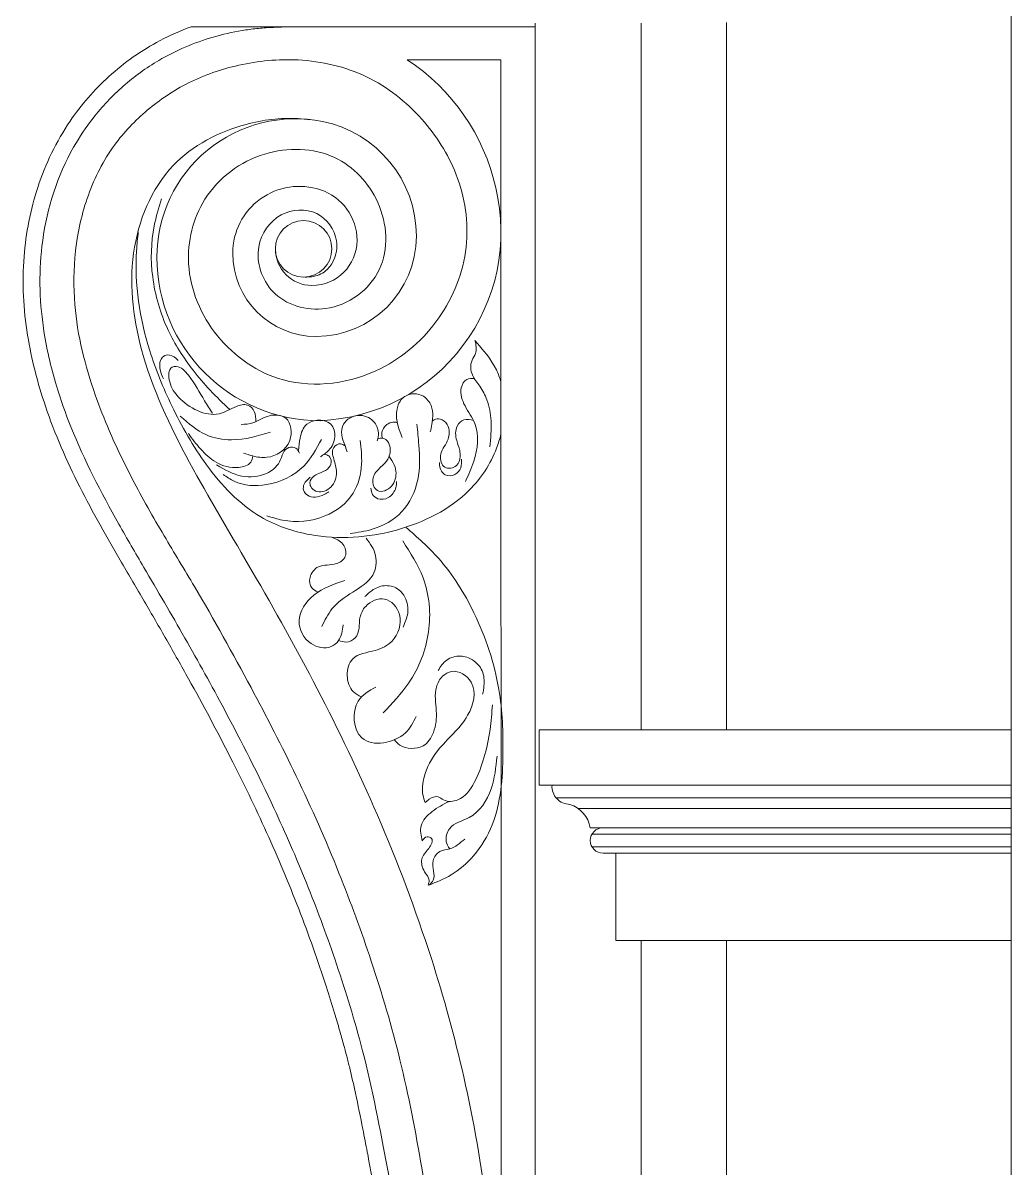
# Model space of a CAD drawing. Header units: millimetres. Extents: x -942 to 1387, y 0 to 1964.
# Drawn here: x 1154.7 to 1387.2, y 1086.2 to 1355.6 of the extents above; entities that cross this region are included whole.
import ezdxf

# ---------------------------------------------------------------- set-up
doc = ezdxf.new("R2010")
doc.units = ezdxf.units.MM
doc.layers.add('ceco.net 174', color=7, linetype='Continuous')

msp = doc.modelspace()

# ---------------------------------------------------------------- linework, layer by layer
at = {"layer": 'ceco.net 174', "lineweight": 5}
for p, q in [((1387.21, 0), (1387.21, 1500.52)), ((1275.21, 138), (1275.21, 1355.52)), ((1300.21, 1189.3), (1300.21, 1355.52)), ((1320.21, 1189.3), (1320.21, 1355.73)), ((1194.33, 1354.73), (1275.21, 1354.73)), ((1275.21, 807.93), (1275.21, 1354.73)), ((1245.1, 1346.93), (1267.18, 1346.93)), ((1267.18, 1346.93), (1267.22, 906.65)), ((1276.21, 1189.3), (1276.21, 1176.3)), ((1276.21, 1189.3), (1387.21, 1189.3)), ((1276.21, 1176.3), (1387.21, 1176.3)), ((1387.21, 1173.3), (1280.18, 1173.3)), ((1387.21, 1170.8), (1285.35, 1170.8)), ((1387.21, 1166.3), (1288.21, 1166.3)), ((1288.61, 1164.8), (1387.21, 1164.8)), ((1387.21, 1161.8), (1288.61, 1161.8)), ((1291.21, 1160.3), (1387.21, 1160.3)), ((1294.21, 1139.8), (1294.21, 1160.3)), ((1387.21, 1139.8), (1294.21, 1139.8)), ((1300.21, 138), (1300.21, 1139.8)), ((1320.21, 138), (1320.21, 1139.8))]:
    msp.add_line(p, q, dxfattribs=at)
msp.add_circle((1220.76, 1302.48), 6.65, dxfattribs=at)
for centre, radius, start, end in [((1218.78, 1306.43), 48.3, 12.4524, 56.9833), ((1218.78, 1300.51), 32.55, 78.6901, 180), ((1219.77, 1305.44), 27.52, 0, 78.6901), ((1219.77, 1301.49), 15.68, 71.5651, 180), ((1222.75, 1306.44), 44.44, 272.523, 13.539), ((1220.76, 1304.45), 12.56, 0, 71.5651), ((1222.73, 1304.45), 10.59, 270, 0), ((1223.71, 1305.44), 23.57, 270, 0), ((1223.71, 1301.49), 19.63, 180, 270), ((1222.73, 1302.48), 8.62, 180, 270), ((1224.7, 1300.51), 38.47, 180, 270), ((1283.4, 1176.01), 4.21, 175.9722, 270), ((1281.16, 1164.99), 7.17, 10.5539, 71.7347), ((1291.21, 1163.3), 3, 90, 270)]:
    msp.add_arc(centre, radius, start, end, dxfattribs=at)
for points, knots in [([(1194.33, 1354.73), (1191.81, 1353.8), (1189.35, 1352.71), (1184.8, 1350.31), (1182.69, 1349.03), (1178.67, 1346.2), (1176.75, 1344.65), (1171.51, 1339.88), (1168.46, 1336.36), (1164.2, 1330.14), (1162.74, 1327.62), (1160.2, 1322.4), (1159.11, 1319.7), (1156.49, 1311.67), (1155.43, 1306.19), (1154.76, 1297.58), (1154.72, 1294.46), (1155, 1288.28), (1155.33, 1285.21), (1156.73, 1276.48), (1158.18, 1270.88), (1161.13, 1262.18), (1162.38, 1258.96), (1165.09, 1252.66), (1166.55, 1249.57), (1171.16, 1240.44), (1174.52, 1234.53), (1179.71, 1225.63), (1181.5, 1222.6), (1185.04, 1216.54), (1186.8, 1213.5), (1190.28, 1207.41), (1192, 1204.36), (1197.11, 1195.17), (1200.42, 1189), (1206.54, 1176.98), (1209.37, 1171.12), (1214.73, 1159.27), (1217.25, 1153.27), (1221.95, 1141.14), (1224.13, 1135), (1226.79, 1126.78), (1227.42, 1124.73), (1228.45, 1121.35), (1228.84, 1120), (1229.55, 1117.54), (1229.87, 1116.41), (1230.42, 1114.39), (1230.66, 1113.5), (1231.14, 1111.67), (1231.37, 1110.73), (1232.07, 1107.85), (1232.52, 1105.87), (1233.56, 1101.06), (1234.13, 1098.21), (1235.04, 1093.58), (1235.39, 1091.77), (1235.87, 1089.3), (1236, 1088.58), (1236.24, 1087.34), (1236.34, 1086.8), (1236.55, 1085.73), (1236.65, 1085.2), (1236.94, 1083.59), (1237.13, 1082.51), (1237.7, 1079.29), (1238.05, 1077.14), (1239.07, 1070.67), (1239.67, 1066.34), (1240.75, 1057.67), (1241.22, 1053.33), (1242.46, 1040.28), (1243.04, 1031.56), (1243.55, 1017.79), (1243.64, 1012.73), (1243.65, 1003.85), (1243.59, 1000.02), (1243.47, 995.13), (1243.44, 994.08), (1243.37, 992.06), (1243.34, 991.11), (1243.29, 989.52), (1243.26, 988.89), (1243.21, 987.63), (1243.19, 986.99), (1243.09, 985.03), (1243.01, 983.63), (1242.68, 979.41), (1242.37, 976.21), (1241.76, 971.16), (1241.67, 970.43), (1241.57, 969.67)], [24.098937, 24.098937, 24.098937, 24.098937, 31.807967, 31.807967, 38.870003, 38.870003, 45.932039, 45.932039, 59.222411, 59.222411, 67.585732, 67.585732, 75.949054, 75.949054, 91.909866, 91.909866, 100.908205, 100.908205, 109.906543, 109.906543, 126.716494, 126.716494, 136.848675, 136.848675, 146.980856, 146.980856, 167.245219, 167.245219, 177.773123, 177.773123, 188.301027, 188.301027, 198.828931, 198.828931, 219.884739, 219.884739, 239.4909, 239.4909, 259.097062, 259.097062, 278.703224, 278.703224, 285.14926, 285.14926, 289.365476, 289.365476, 292.888024, 292.888024, 295.695359, 295.695359, 298.502693, 298.502693, 304.117363, 304.117363, 311.889303, 311.889303, 317.011109, 317.011109, 319.119442, 319.119442, 320.7626, 320.7626, 322.405757, 322.405757, 325.692071, 325.692071, 332.2647, 332.2647, 345.409958, 345.409958, 358.555216, 358.555216, 384.845732, 384.845732, 400.084449, 400.084449, 411.622273, 411.622273, 414.806803, 414.806803, 417.688702, 417.688702, 419.587834, 419.587834, 421.486966, 421.486966, 425.28523, 425.28523, 431.313675, 431.313675, 432.279187, 432.279187, 432.279187, 432.279187]), ([(1218.83, 1354.73), (1218.19, 1354.71), (1217.57, 1354.7), (1215.69, 1354.66), (1214.44, 1354.62), (1212.04, 1354.49), (1210.89, 1354.41), (1208.59, 1354.16), (1207.44, 1354.01), (1204, 1353.44), (1201.72, 1352.92), (1195.01, 1350.97), (1190.68, 1349.13), (1183.7, 1345.04), (1180.9, 1343.01), (1175.72, 1338.46), (1173.35, 1335.94), (1169.53, 1331.06), (1167.99, 1328.76), (1162.83, 1319.67), (1160.44, 1312.14), (1158.9, 1301.01), (1158.68, 1297.57), (1158.76, 1290.71), (1159.05, 1287.29), (1160.21, 1279.28), (1161.27, 1274.71), (1163.61, 1266.98), (1164.75, 1263.77), (1169.17, 1252.72), (1173.09, 1245.17), (1179.21, 1234.3), (1181.18, 1230.93), (1184.78, 1224.79), (1186.4, 1222.02), (1189.63, 1216.48), (1191.23, 1213.7), (1195.99, 1205.35), (1199.1, 1199.74), (1206.21, 1186.45), (1210.12, 1178.73), (1216.47, 1165.11), (1219.02, 1159.27), (1223.79, 1147.45), (1226.02, 1141.48), (1230.34, 1128.83), (1232.39, 1122.15), (1236.5, 1107.07), (1238.48, 1096.63), (1241.73, 1079.65), (1243.05, 1071.1), (1244.86, 1056.57), (1245.48, 1050.61), (1246.49, 1038.67), (1246.88, 1032.69), (1247.37, 1021.72), (1247.51, 1016.74), (1247.6, 1007.95), (1247.59, 1004.15), (1247.46, 996.55), (1247.35, 992.75), (1247.02, 983.73), (1246.77, 978.5), (1244.75, 963.65)], [0, 0, 0, 0, 1.894215, 1.894215, 5.682646, 5.682646, 9.263599, 9.263599, 12.844553, 12.844553, 20.006459, 20.006459, 34.330272, 34.330272, 44.931978, 44.931978, 55.533683, 55.533683, 63.997239, 63.997239, 87.768262, 87.768262, 98.269998, 98.269998, 108.771735, 108.771735, 122.992612, 122.992612, 133.280917, 133.280917, 159.10121, 159.10121, 170.84601, 170.84601, 180.430541, 180.430541, 190.015071, 190.015071, 209.184132, 209.184132, 235.058114, 235.058114, 254.045091, 254.045091, 273.032068, 273.032068, 293.83513, 293.83513, 319.607204, 319.607204, 345.379278, 345.379278, 363.261342, 363.261342, 381.143407, 381.143407, 396.027666, 396.027666, 407.37888, 407.37888, 418.730094, 418.730094, 434.400449, 434.400449, 434.400449, 434.400449]), ([(1222.46, 1332.85), (1221.44, 1332.95), (1216.35, 1333.46), (1204.63, 1332.01), (1187.53, 1323.17), (1178.56, 1300.99), (1182.17, 1275.26), (1194.23, 1250.82), (1209.46, 1225.6), (1224.45, 1198.73), (1238.98, 1168.51), (1250.54, 1137.95), (1259.15, 1106.82), (1264.21, 1077.38), (1266.29, 1057.28), (1267.21, 1047.73)], [0, 0, 0, 0, 3.096902, 15.334649, 34.988076, 57.627594, 81.843606, 111.035255, 138.800262, 170.33547, 203.258293, 239.332035, 268.178626, 300.036704, 328.803843, 328.803843, 328.803843, 328.803843]), ([(1181.86, 1306.47), (1181.7, 1304.99), (1180.7, 1295.65), (1182.94, 1281.37), (1189.79, 1264.76), (1197.64, 1250.91), (1208.51, 1239.3), (1224.78, 1233.74), (1242.6, 1234.92), (1258.85, 1242.97), (1265.35, 1252.75), (1266.91, 1257.77), (1267.19, 1258.88)], [0, 0, 0, 0, 4.454621, 28.180388, 42.158772, 58.27609, 75.940025, 88.244291, 108.612115, 128.166037, 139.965068, 143.253473, 143.253473, 143.253473, 143.253473]), ([(1267.19, 1271.16), (1266.91, 1272.13), (1265.54, 1275.75), (1262.97, 1278.73), (1261.07, 1280.93)], [155.286735, 155.286735, 155.286735, 155.286735, 158.333687, 166.910188, 166.910188, 166.910188, 166.910188]), ([(1208.81, 1253.75), (1208.72, 1253.21), (1208.33, 1251.67), (1204.54, 1250.58), (1200.15, 1251.8), (1196.45, 1255.27), (1194.57, 1257.77), (1193.64, 1259)], [0.429413, 0.429413, 0.429413, 0.429413, 2.002042, 5.077974, 10.529068, 15.325944, 19.938658, 19.938658, 19.938658, 19.938658])]:
    msp.add_open_spline(points, degree=3, knots=knots, dxfattribs=at)
for points in [[(1250.02, 942.89), (1250.78, 947.01), (1255.06, 984.99), (1255.58, 1010.36), (1254.63, 1036.01), (1252.21, 1062.23), (1248.57, 1086.27), (1243.41, 1111.74), (1236.67, 1134.9), (1229.08, 1155.64), (1219.04, 1178.41), (1208.39, 1199.27), (1195.08, 1223.03), (1187.95, 1234.97), (1180.46, 1248.35), (1175.02, 1259.74), (1171.75, 1268.1), (1166.93, 1289.35), (1167.1, 1301.95), (1170.12, 1315.13), (1176.26, 1326.87), (1183.99, 1335.08), (1193.65, 1341.49), (1205.49, 1345.66), (1219.48, 1346.9), (1235.54, 1342.95), (1248.55, 1332.97), (1256.6, 1320.08), (1258.99, 1302.86), (1252.56, 1286.23), (1238.91, 1274.33), (1215.99, 1271.65), (1200.51, 1281.99), (1193.71, 1298.91), (1197.54, 1314.14), (1211.63, 1324.77), (1228.02, 1323.94), (1238.2, 1313.4), (1238.55, 1297.57), (1225.94, 1288.42), (1213.47, 1292.48), (1210.22, 1302.98), (1215.47, 1310.44), (1223.83, 1310.76), (1228.5, 1304.33), (1227.74, 1299.63), (1225.92, 1297.29), (1222.67, 1295.92), (1221.09, 1295.84)], [(1187.36, 1314.23), (1185.61, 1307.88), (1185.25, 1295.89), (1188.88, 1283.37), (1194.76, 1273.91), (1198.78, 1269.22), (1203.37, 1264.65)], [(1261.07, 1280.93), (1261.2, 1277.82), (1260.38, 1276.26), (1260.46, 1272.81), (1262.21, 1270.18), (1263.86, 1266.96), (1264.87, 1261.99), (1264.55, 1255.87)], [(1191.24, 1276.22), (1189.18, 1277.49), (1187.79, 1277.17), (1187.09, 1276.24), (1187.02, 1274.04), (1187.76, 1271.87)], [(1199.33, 1263.8), (1197.46, 1266.73), (1193.67, 1272.73), (1190.81, 1274.8), (1189.82, 1274.61), (1189.26, 1271.2), (1191.34, 1267.56), (1200.88, 1263.67), (1204.93, 1265.38), (1207.59, 1265.71), (1209.15, 1264.2), (1209.49, 1261.79)], [(1260.9, 1271.98), (1259.16, 1271.76), (1257.84, 1269.75), (1258.74, 1265.54), (1261.06, 1261.37), (1260.78, 1252.49), (1258.85, 1247.77)], [(1243.96, 1258.11), (1242.84, 1261.4), (1242.74, 1264.82), (1243.95, 1267.25), (1246.68, 1268.38), (1248.95, 1267.78), (1250.74, 1265.6), (1251.14, 1263.04), (1250.55, 1259.39)], [(1206.1, 1261.16), (1208.8, 1261.53), (1212.71, 1263.21), (1216.57, 1262.61), (1217.49, 1257.37), (1212.09, 1253.43), (1208.8, 1253.75), (1206.59, 1254.4)], [(1212.98, 1259.34), (1203.8, 1257.56), (1197.88, 1258.71), (1191.74, 1263.15)], [(1219.59, 1255.04), (1219.92, 1257.96), (1221.51, 1261.21), (1223.92, 1262.16), (1227.15, 1261.21), (1228.08, 1258.22), (1226.68, 1255.11), (1224.72, 1253.54)], [(1238.09, 1257.34), (1238.35, 1259.23), (1237.17, 1261.89), (1233.58, 1263.29), (1230.17, 1261.24), (1229.73, 1258.7), (1230.43, 1256.38), (1231.01, 1254.74)], [(1247.4, 1261.25), (1247.87, 1256.3), (1247.6, 1248.14), (1243.85, 1240.65), (1236.89, 1236.51), (1231.68, 1235.49)], [(1239.29, 1257.93), (1239.15, 1258.89), (1239.79, 1260.57), (1241.04, 1261.52), (1242.44, 1261.69), (1242.79, 1261.58)], [(1260.73, 1262.13), (1258.49, 1262.27), (1256.9, 1260.8), (1256.78, 1257.39), (1257.49, 1255.04), (1257.59, 1253.62), (1256.73, 1251.5), (1253.98, 1251.12), (1252.96, 1253.81), (1254.55, 1257.24), (1254.55, 1261.15), (1252.85, 1262.44), (1251.49, 1262.27), (1250.96, 1261.93)], [(1219.81, 1254.42), (1218.94, 1255.56), (1217.27, 1255.75), (1215.09, 1252.41), (1212.02, 1249.66), (1206.26, 1249.01), (1200.29, 1251.65)], [(1224.99, 1257.65), (1220.78, 1251.36), (1212.05, 1247.02), (1204.42, 1247.81), (1201.85, 1249.41)], [(1234.06, 1257.36), (1234.4, 1251.88), (1232.39, 1244.99), (1225.77, 1239.63), (1215.82, 1238.66), (1212.14, 1239.68)], [(1230.46, 1256.14), (1229.49, 1256.59), (1227.83, 1255.76), (1227.85, 1253.04), (1228.49, 1249.95), (1227.16, 1246.44), (1223.98, 1245.37), (1222.64, 1246.26), (1222.25, 1247.47), (1223.08, 1248.94), (1224.31, 1249.65), (1226.38, 1250.68), (1227.23, 1252.33), (1226.68, 1253.75), (1225.62, 1254.15)], [(1240.91, 1253.64), (1241.53, 1252.65), (1242.41, 1250.62), (1241.74, 1247.04), (1240.29, 1245.75), (1238.48, 1245.51), (1237.36, 1246.44), (1237.35, 1249.25), (1239.56, 1251.74), (1240.78, 1253.44), (1240.89, 1256.46), (1239.78, 1257.81), (1238.39, 1257.88)], [(1257.89, 1253.02), (1257.71, 1250.99), (1256.35, 1249.39), (1254.08, 1249.34), (1253.18, 1250.16), (1252.7, 1252.19)], [(1222.32, 1248.75), (1220.87, 1247.11), (1220.74, 1245.74), (1221.67, 1244.5), (1223.5, 1244.09), (1225.59, 1244.66), (1226.69, 1245.33)], [(1242.65, 1247.73), (1242.45, 1246.32), (1240.68, 1243.96), (1238.18, 1243.7), (1236.97, 1244.71), (1236.58, 1246.16)], [(1244.87, 1236.96), (1252.46, 1229.69), (1260.84, 1216.85), (1266.69, 1198.84), (1267.65, 1183.58), (1265.11, 1167), (1260.73, 1159.72), (1255.47, 1155.21), (1250.14, 1152.78)], [(1224.15, 1221.73), (1222.68, 1222.7), (1222.28, 1225.19), (1224.24, 1227.67), (1228.46, 1228.42), (1230.56, 1230.17), (1229.99, 1233.04), (1227.34, 1234.67)], [(1225.02, 1213.65), (1227.42, 1217.76), (1232.33, 1221.75), (1237.01, 1225.75), (1237.69, 1230.32), (1235.47, 1234.43)], [(1239.45, 1193.29), (1245.5, 1200.38), (1250.14, 1212.36), (1248.85, 1225.12), (1244.08, 1233.75)], [(1230.09, 1213.99), (1228.99, 1210.36), (1227.22, 1208.91), (1222.5, 1209.64), (1219.7, 1214.95), (1223.16, 1221), (1230.46, 1224.46)], [(1235.19, 1220.66), (1237.14, 1222.31), (1240.11, 1223.25), (1243.16, 1222.28), (1244.6, 1220.51), (1245.24, 1216.78), (1244.17, 1213.51)], [(1234.37, 1197.06), (1232.48, 1198.27), (1231.02, 1202.14), (1232.3, 1206.02), (1237.6, 1208), (1241.56, 1210.21), (1243.3, 1216.46), (1239.82, 1220.1), (1235.36, 1218.37), (1234.02, 1215.73), (1233.79, 1213.27), (1232.89, 1210.96), (1230.75, 1209.97), (1229.03, 1210.35)], [(1252.39, 1203.3), (1254.42, 1205.72), (1257.66, 1206.67), (1260.53, 1205.76), (1262.75, 1203.24), (1263.19, 1199.68), (1262.87, 1197.71)], [(1242.1, 1187.04), (1243.39, 1185.75), (1246.09, 1184.97), (1248.85, 1185.57), (1251.29, 1188.69), (1251.96, 1193.8), (1251.99, 1199.39), (1253.47, 1201.93), (1255.61, 1203.07), (1260.15, 1200.54), (1259.35, 1192.75), (1252.33, 1184.47), (1249.11, 1178.18), (1248.84, 1174.04), (1249.37, 1172.2)], [(1237.72, 1199.38), (1233.63, 1196.11), (1234.48, 1187.45), (1244.7, 1188.63), (1247.23, 1192.49)], [(1249.37, 1172.2), (1250.31, 1173), (1252.43, 1173.57), (1253.7, 1172.85), (1257.04, 1172.86), (1260.92, 1176.96), (1263.18, 1182.71), (1264.63, 1189.37), (1265.17, 1195.23)], [(1266.26, 1183.1), (1264.87, 1175.44), (1259.7, 1168.71), (1255.08, 1166.08), (1254.32, 1163.05), (1255.12, 1161.35)], [(1254.98, 1172.5), (1251.01, 1170.11), (1248.39, 1166.73), (1248.65, 1163.23)], [(1248.65, 1163.23), (1249.8, 1164.17), (1250.86, 1163.73), (1250.19, 1161.44), (1248.58, 1158.91), (1249.2, 1155.95), (1250.27, 1153.96), (1250.08, 1152.76)], [(1258.7, 1163.65), (1255.12, 1161.35), (1252.81, 1160.69), (1251.21, 1158.59), (1251.34, 1156.08), (1251.22, 1153.93), (1250.35, 1152.89)]]:
    msp.add_spline(points, degree=3, dxfattribs=at)

doc.saveas('drawing.dxf')
